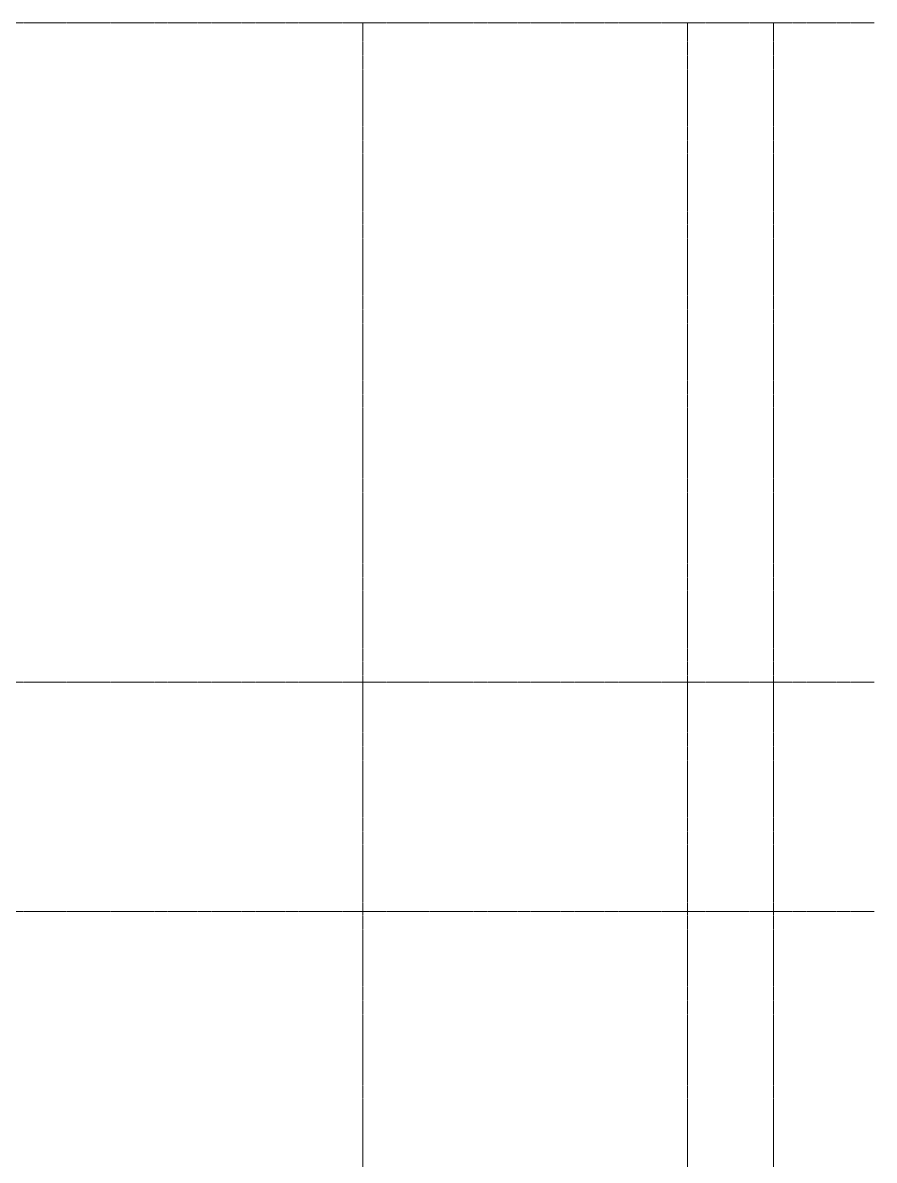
# Model space of a CAD drawing. Header units: millimetres. Extents: x -24360 to 609566, y -391049 to 148426.
# Drawn here: x 214669 to 223584, y 16953 to 28854 of the extents above; entities that cross this region are included whole.
import ezdxf

# ---------------------------------------------------------------- set-up
doc = ezdxf.new("R2010")
doc.units = ezdxf.units.MM
doc.linetypes.add('CENTER2', pattern=[28.575, 19.05, -3.175, 3.175, -3.175])
doc.layers.add('АР_Оси_РД_100', color=7, linetype='Continuous', lineweight=0, true_color=0x525252)

msp = doc.modelspace()

# ---------------------------------------------------------------- linework, layer by layer
at = {"layer": 'АР_Оси_РД_100', "linetype": 'CENTER2'}
for p, q in [((223584.4, 28854.189), (188074.442, 28854.189)), ((218229.4, -4259.177), (218229.4, 28854.189)), ((221629.4, -4259.177), (221629.4, 28854.189)), ((223584.4, 21954.189), (188074.442, 21954.189)), ((223584.4, 19554.189), (188074.442, 19554.189))]:
    msp.add_line(p, q, dxfattribs=at)
msp.add_lwpolyline([(222529.4, -4259.177), (222529.4, 28854.189)], dxfattribs=at)

doc.saveas('drawing.dxf')
